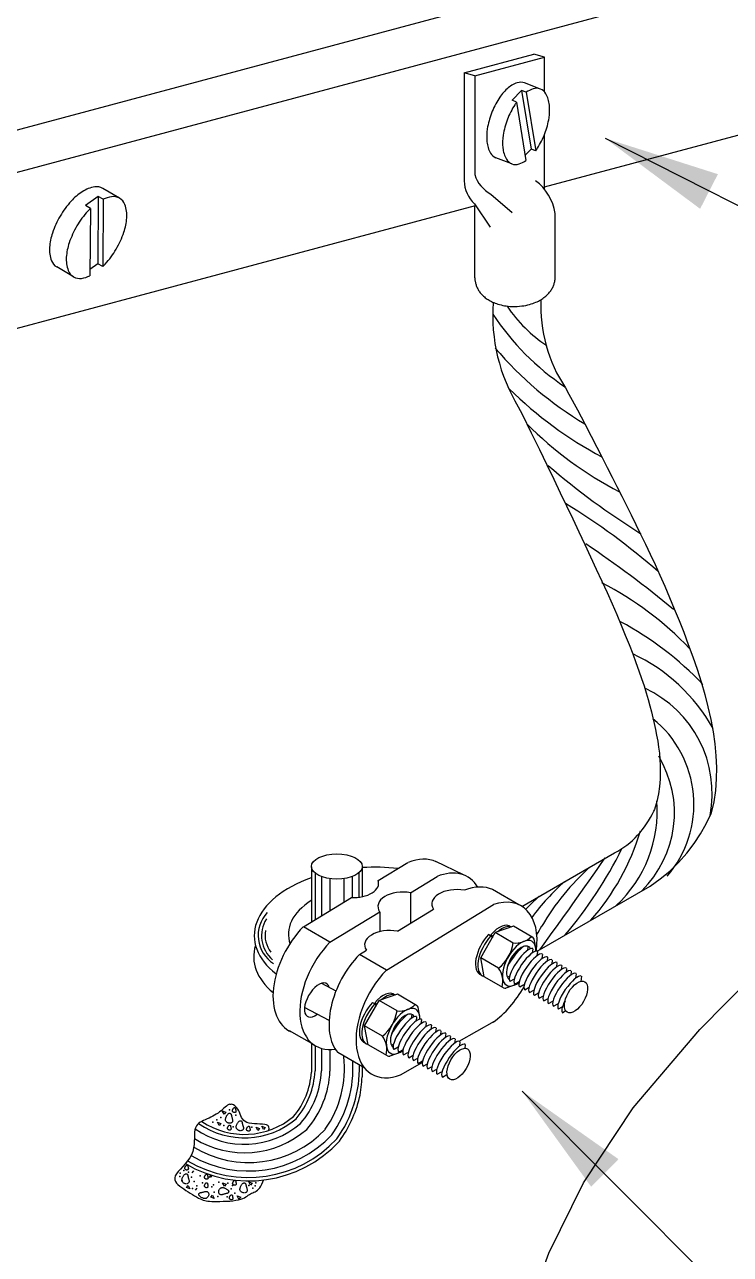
# Model space of a CAD drawing. Header units: millimetres. Extents: x -6155.1 to -6134.9, y -4399.5 to -4386.8.
# Drawn here: x -6141.994 to -6140.357, y -4395.27 to -4392.419 of the extents above; entities that cross this region are included whole.
import ezdxf

# ---------------------------------------------------------------- set-up
doc = ezdxf.new("R2010")
doc.units = ezdxf.units.MM
doc.header["$LTSCALE"] = 10
doc.layers.add('Termotécnica', color=7, linetype='Continuous')

msp = doc.modelspace()

# ---------------------------------------------------------------- linework, layer by layer
at = {"layer": 'Termotécnica', "color": 2}
for p, q in [((-6142.9408, -4392.9126), (-6139.5879, -4392.0142)), ((-6142.8633, -4392.9899), (-6139.5501, -4392.1021)), ((-6140.7881, -4392.7957), (-6139.3989, -4392.4234)), ((-6140.7977, -4392.5686), (-6140.8347, -4392.5545)), ((-6140.8412, -4392.5722), (-6140.8636, -4392.5948)), ((-6140.8412, -4392.5722), (-6140.8194, -4392.7077)), ((-6140.8304, -4392.5763), (-6140.8412, -4392.5722)), ((-6140.8304, -4392.5763), (-6140.8087, -4392.7118)), ((-6140.8529, -4392.5989), (-6140.8636, -4392.5948)), ((-6140.8529, -4392.5989), (-6140.8312, -4392.7344)), ((-6140.6476, -4392.6827), (-6138.5919, -4393.7261)), ((-6140.8639, -4392.7421), (-6140.9008, -4392.728)), ((-6140.8194, -4392.7077), (-6140.8332, -4392.7216)), ((-6140.8087, -4392.7118), (-6140.8194, -4392.7077)), ((-6141.7734, -4392.8218), (-6141.8122, -4392.799)), ((-6142.6506, -4393.2947), (-6140.9479, -4392.8385)), ((-6141.8228, -4392.8176), (-6141.8523, -4392.8387)), ((-6141.8411, -4392.8453), (-6141.8523, -4392.8387)), ((-6141.8228, -4392.8176), (-6141.824, -4392.9738)), ((-6141.8116, -4392.8242), (-6141.8228, -4392.8176)), ((-6141.8116, -4392.8242), (-6141.8127, -4392.9804)), ((-6140.9497, -4393.0064), (-6140.9497, -4392.839)), ((-6141.8411, -4392.8453), (-6141.8423, -4393.0016)), ((-6140.7634, -4393.0094), (-6140.7634, -4392.857)), ((-6141.8804, -4393.004), (-6141.9193, -4392.9812)), ((-6141.824, -4392.9738), (-6141.8421, -4392.9868)), ((-6141.8127, -4392.9804), (-6141.824, -4392.9738)), ((-6140.8409, -4394.4636), (-6140.6258, -4394.3395)), ((-6141.3286, -4394.3714), (-6141.3286, -4394.4992)), ((-6141.2109, -4394.3703), (-6141.2109, -4394.4407)), ((-6140.8051, -4394.5673), (-6140.5434, -4394.4162)), ((-6140.9362, -4394.5827), (-6140.9024, -4394.5241)), ((-6140.8601, -4394.5095), (-6140.9024, -4394.5241)), ((-6140.8608, -4394.5483), (-6140.9024, -4394.5241)), ((-6140.8156, -4394.5352), (-6140.8601, -4394.5095)), ((-6140.918, -4394.5282), (-6140.9124, -4394.5315)), ((-6140.9126, -4394.5291), (-6140.9085, -4394.5349)), ((-6140.9126, -4394.5291), (-6140.9071, -4394.5323)), ((-6140.9124, -4394.5315), (-6140.9092, -4394.5361)), ((-6140.8071, -4394.567), (-6140.8123, -4394.5397)), ((-6140.8949, -4394.6066), (-6140.9362, -4394.5827)), ((-6140.9278, -4394.6267), (-6140.9362, -4394.5827)), ((-6140.8267, -4394.5562), (-6140.8279, -4394.5653)), ((-6140.8267, -4394.5562), (-6140.8279, -4394.5653)), ((-6140.8155, -4394.5617), (-6140.8168, -4394.5717)), ((-6140.8044, -4394.5682), (-6140.8057, -4394.5782)), ((-6140.7932, -4394.5746), (-6140.7944, -4394.5837)), ((-6140.7812, -4394.5813), (-6140.7824, -4394.5904)), ((-6140.7704, -4394.5878), (-6140.7716, -4394.5969)), ((-6140.7593, -4394.5943), (-6140.7604, -4394.6034)), ((-6140.7481, -4394.6008), (-6140.7493, -4394.6099)), ((-6140.7372, -4394.6071), (-6140.7384, -4394.6162)), ((-6140.8833, -4394.6524), (-6140.9278, -4394.6267)), ((-6140.874, -4394.6277), (-6140.8692, -4394.625)), ((-6140.874, -4394.6277), (-6140.8692, -4394.625)), ((-6140.868, -4394.6371), (-6140.858, -4394.6314)), ((-6140.8569, -4394.6435), (-6140.8469, -4394.6378)), ((-6140.7262, -4394.6135), (-6140.7274, -4394.6225)), ((-6140.7151, -4394.6196), (-6140.7163, -4394.6287)), ((-6140.7026, -4394.6255), (-6140.704, -4394.6373)), ((-6141.2714, -4394.6597), (-6141.3049, -4394.642)), ((-6141.1293, -4394.6671), (-6141.1716, -4394.6817)), ((-6141.0848, -4394.6928), (-6141.1293, -4394.6671)), ((-6140.8477, -4394.6425), (-6140.8777, -4394.6529)), ((-6140.8458, -4394.6499), (-6140.8358, -4394.6443)), ((-6140.8338, -4394.6567), (-6140.8238, -4394.651)), ((-6140.823, -4394.6632), (-6140.813, -4394.6575)), ((-6140.8118, -4394.6696), (-6140.8018, -4394.664)), ((-6141.2054, -4394.7403), (-6141.1716, -4394.6817)), ((-6141.1872, -4394.6859), (-6141.1816, -4394.6891)), ((-6141.1818, -4394.6867), (-6141.1777, -4394.6925)), ((-6141.1818, -4394.6867), (-6141.1763, -4394.6899)), ((-6141.1816, -4394.6891), (-6141.1784, -4394.6937)), ((-6141.13, -4394.7059), (-6141.1716, -4394.6817)), ((-6141.0763, -4394.7246), (-6141.0815, -4394.6974)), ((-6140.8007, -4394.6761), (-6140.7907, -4394.6704)), ((-6140.7898, -4394.6825), (-6140.7797, -4394.6768)), ((-6140.7788, -4394.6888), (-6140.7688, -4394.6831)), ((-6140.7676, -4394.695), (-6140.7576, -4394.6893)), ((-6140.756, -4394.7011), (-6140.746, -4394.6954)), ((-6141.2878, -4394.728), (-6141.3446, -4394.698)), ((-6141.0959, -4394.7138), (-6141.0971, -4394.7229)), ((-6141.0847, -4394.7194), (-6141.086, -4394.7294)), ((-6141.0736, -4394.7258), (-6141.0749, -4394.7358)), ((-6140.7463, -4394.7099), (-6140.7393, -4394.7051)), ((-6141.164, -4394.7642), (-6141.2054, -4394.7403)), ((-6141.197, -4394.7843), (-6141.2054, -4394.7403)), ((-6141.0624, -4394.7322), (-6141.0636, -4394.7413)), ((-6141.0504, -4394.739), (-6141.0516, -4394.7481)), ((-6141.0396, -4394.7454), (-6141.0408, -4394.7545)), ((-6141.0285, -4394.7519), (-6141.0296, -4394.761)), ((-6141.3286, -4394.7799), (-6141.3286, -4394.8478)), ((-6141.1432, -4394.7853), (-6141.1384, -4394.7826)), ((-6141.0173, -4394.7584), (-6141.0185, -4394.7675)), ((-6141.0064, -4394.7647), (-6141.0076, -4394.7738)), ((-6140.9954, -4394.7711), (-6140.9966, -4394.7802)), ((-6140.9843, -4394.7773), (-6140.9855, -4394.7864)), ((-6141.1525, -4394.81), (-6141.197, -4394.7843)), ((-6141.1169, -4394.8001), (-6141.1469, -4394.8105)), ((-6141.1372, -4394.7947), (-6141.1272, -4394.789)), ((-6141.1261, -4394.8011), (-6141.1161, -4394.7955)), ((-6141.115, -4394.8076), (-6141.105, -4394.8019)), ((-6141.103, -4394.8143), (-6141.093, -4394.8086)), ((-6140.9721, -4394.7838), (-6140.9733, -4394.7929)), ((-6141.2109, -4394.8348), (-6141.2109, -4394.8584)), ((-6141.0922, -4394.8208), (-6141.0822, -4394.8151)), ((-6141.081, -4394.8273), (-6141.071, -4394.8216)), ((-6141.0699, -4394.8337), (-6141.0599, -4394.8281)), ((-6141.059, -4394.8401), (-6141.0489, -4394.8344)), ((-6141.048, -4394.8464), (-6141.038, -4394.8408)), ((-6141.0368, -4394.8526), (-6141.0268, -4394.8469)), ((-6141.0247, -4394.8591), (-6141.0147, -4394.8535)), ((-6140.8404, -4394.8915), (-6139.7752, -4395.9584))]:
    msp.add_line(p, q, dxfattribs=at)
at = {"layer": 'Termotécnica', "color": 2, "ltscale": 1.6}
for p, q in [((-6140.9747, -4392.5312), (-6140.813, -4392.4879)), ((-6140.9498, -4392.5378), (-6140.7881, -4392.4945)), ((-6140.7881, -4392.4945), (-6140.813, -4392.4879)), ((-6140.7881, -4392.5752), (-6140.7881, -4392.4945)), ((-6140.9498, -4392.5378), (-6140.9747, -4392.5312)), ((-6140.9747, -4392.5312), (-6140.9747, -4392.7814)), ((-6140.9498, -4392.5378), (-6140.9498, -4392.7671)), ((-6140.7881, -4392.8009), (-6140.7881, -4392.6737)), ((-6140.9125, -4392.8122), (-6140.8634, -4392.8552)), ((-6140.9504, -4392.8347), (-6140.9142, -4392.889))]:
    msp.add_line(p, q, dxfattribs=at)
at = {"layer": 'Termotécnica', "color": 3}
for p, q in [((-6141.1737, -4394.4034), (-6141.1048, -4394.3613)), ((-6140.9761, -4394.3904), (-6141.0403, -4394.3597)), ((-6141.1737, -4394.4034), (-6141.1737, -4394.4153)), ((-6141.0989, -4394.4321), (-6141.0374, -4394.3945)), ((-6141.0989, -4394.4319), (-6141.0989, -4394.5025)), ((-6140.8478, -4394.4597), (-6140.9091, -4394.4243)), ((-6141.3474, -4394.5107), (-6141.236, -4394.4426)), ((-6141.1547, -4394.6109), (-6140.9063, -4394.4592)), ((-6141.2858, -4394.5463), (-6141.1704, -4394.4758)), ((-6141.1704, -4394.4758), (-6141.1704, -4394.5222)), ((-6141.1293, -4394.521), (-6141.0457, -4394.47)), ((-6141.2858, -4394.5463), (-6141.3474, -4394.5107)), ((-6141.2172, -4394.5747), (-6141.2012, -4394.565)), ((-6141.1547, -4394.6109), (-6141.2172, -4394.5747)), ((-6140.8051, -4394.5775), (-6140.8054, -4394.576)), ((-6141.3225, -4394.7841), (-6141.3793, -4394.752)), ((-6141.0743, -4394.7351), (-6141.0746, -4394.7336)), ((-6140.9864, -4394.7762), (-6140.9044, -4394.7296)), ((-6141.2049, -4394.8381), (-6141.2678, -4394.8023)), ((-6141.1219, -4394.8541), (-6141.0716, -4394.8251))]:
    msp.add_line(p, q, dxfattribs=at)
at = {"layer": 'Termotécnica', "color": 1}
for p, q in [((-6141.3203, -4394.3858), (-6141.3203, -4394.4941)), ((-6141.3053, -4394.3939), (-6141.3053, -4394.485)), ((-6141.2857, -4394.3986), (-6141.2857, -4394.473)), ((-6141.2536, -4394.3987), (-6141.2536, -4394.4534)), ((-6141.2339, -4394.3943), (-6141.2339, -4394.4427)), ((-6141.219, -4394.3858), (-6141.219, -4394.4421)), ((-6141.3203, -4394.786), (-6141.3203, -4394.8445)), ((-6141.3053, -4394.7926), (-6141.3053, -4394.8448)), ((-6141.2857, -4394.7951), (-6141.2857, -4394.8452)), ((-6141.5177, -4394.9219), (-6141.5148, -4394.9218)), ((-6141.5313, -4394.945), (-6141.5353, -4394.937)), ((-6141.5353, -4394.937), (-6141.5273, -4394.9404)), ((-6141.5273, -4394.9404), (-6141.5313, -4394.945)), ((-6141.5426, -4394.9716), (-6141.5466, -4394.9636)), ((-6141.5466, -4394.9636), (-6141.5386, -4394.967)), ((-6141.5386, -4394.967), (-6141.5426, -4394.9716)), ((-6141.4529, -4394.9829), (-6141.4568, -4394.9749)), ((-6141.4568, -4394.9749), (-6141.4489, -4394.9783)), ((-6141.4489, -4394.9783), (-6141.4529, -4394.9829)), ((-6141.4396, -4394.9809), (-6141.4435, -4394.9729)), ((-6141.4435, -4394.9729), (-6141.4356, -4394.9763)), ((-6141.4356, -4394.9763), (-6141.4396, -4394.9809)), ((-6141.6051, -4395.0813), (-6141.6011, -4395.0767)), ((-6141.5659, -4395.0919), (-6141.5619, -4395.0873)), ((-6141.5602, -4395.0907), (-6141.5659, -4395.0919)), ((-6141.5619, -4395.0873), (-6141.5602, -4395.0907)), ((-6141.6184, -4395.1152), (-6141.6144, -4395.1106)), ((-6141.6104, -4395.1185), (-6141.6184, -4395.1152)), ((-6141.6144, -4395.1106), (-6141.6104, -4395.1185)), ((-6141.5978, -4395.1212), (-6141.5938, -4395.1165)), ((-6141.5306, -4395.1119), (-6141.5346, -4395.1039)), ((-6141.5346, -4395.1039), (-6141.5266, -4395.1072)), ((-6141.5266, -4395.1072), (-6141.5306, -4395.1119)), ((-6141.4701, -4395.1099), (-6141.4741, -4395.1019)), ((-6141.4741, -4395.1019), (-6141.4661, -4395.1052)), ((-6141.4661, -4395.1052), (-6141.4701, -4395.1099)), ((-6141.5619, -4395.1372), (-6141.5579, -4395.1325)), ((-6141.5539, -4395.1405), (-6141.5619, -4395.1372)), ((-6141.5579, -4395.1325), (-6141.5539, -4395.1405)), ((-6141.4967, -4395.1425), (-6141.5007, -4395.1345)), ((-6141.5007, -4395.1345), (-6141.4927, -4395.1378)), ((-6141.4927, -4395.1378), (-6141.4967, -4395.1425))]:
    msp.add_line(p, q, dxfattribs=at)
for points in [[(-6140.8338, -4395.4204), (-6140.7782, -4395.2676), (-6140.6978, -4395.104), (-6140.583, -4394.9307), (-6140.4279, -4394.749), (-6140.2419, -4394.5602), (-6140.0384, -4394.3657), (-6139.8306, -4394.1667), (-6139.6318, -4393.9646), (-6139.4554, -4393.7607), (-6139.3147, -4393.5565), (-6139.2229, -4393.3532), (-6139.189, -4393.1519), (-6139.205, -4392.9531), (-6139.2584, -4392.757), (-6139.3367, -4392.5639), (-6139.4276, -4392.3738)], [(-6141.5177, -4394.9219), (-6141.5204, -4394.9227), (-6141.5232, -4394.9242), (-6141.5259, -4394.9262), (-6141.5288, -4394.9285), (-6141.5317, -4394.9312), (-6141.5348, -4394.9341), (-6141.538, -4394.937), (-6141.5415, -4394.9399), (-6141.5452, -4394.9426), (-6141.5492, -4394.9451), (-6141.5533, -4394.9476), (-6141.5575, -4394.9499), (-6141.5618, -4394.952), (-6141.5661, -4394.9541), (-6141.5704, -4394.9561), (-6141.5747, -4394.958), (-6141.5788, -4394.9598), (-6141.5827, -4394.9618), (-6141.5864, -4394.9638), (-6141.5898, -4394.9662), (-6141.5928, -4394.969), (-6141.5953, -4394.9724), (-6141.5973, -4394.9764), (-6141.5987, -4394.9812), (-6141.5995, -4394.9869), (-6141.5998, -4394.9933), (-6141.6, -4395.0004), (-6141.6002, -4395.0079), (-6141.6008, -4395.0156), (-6141.6018, -4395.0235), (-6141.6037, -4395.0314), (-6141.6066, -4395.0391), (-6141.6107, -4395.0465), (-6141.6157, -4395.0536), (-6141.6212, -4395.0603), (-6141.627, -4395.0666), (-6141.6325, -4395.0726), (-6141.6375, -4395.0782), (-6141.6416, -4395.0835), (-6141.6444, -4395.0884), (-6141.6457, -4395.0929), (-6141.6455, -4395.0972), (-6141.6441, -4395.1011), (-6141.6415, -4395.1048), (-6141.6382, -4395.1084), (-6141.6341, -4395.1118), (-6141.6295, -4395.1151), (-6141.6247, -4395.1185), (-6141.6197, -4395.1218), (-6141.6146, -4395.1251), (-6141.6096, -4395.1284), (-6141.6046, -4395.1315), (-6141.5998, -4395.1344), (-6141.5951, -4395.1371), (-6141.5908, -4395.1395), (-6141.5867, -4395.1415), (-6141.583, -4395.1432), (-6141.5796, -4395.1445), (-6141.5762, -4395.1455), (-6141.5727, -4395.1462), (-6141.5689, -4395.1467), (-6141.5647, -4395.147), (-6141.5599, -4395.1472), (-6141.5544, -4395.1473), (-6141.548, -4395.1473), (-6141.541, -4395.1473), (-6141.5335, -4395.1471), (-6141.5258, -4395.1469), (-6141.5181, -4395.1464), (-6141.5106, -4395.1457), (-6141.5037, -4395.1448), (-6141.4974, -4395.1437), (-6141.4921, -4395.1422), (-6141.4876, -4395.1405), (-6141.4837, -4395.1387), (-6141.4805, -4395.1368), (-6141.4776, -4395.1348), (-6141.475, -4395.133), (-6141.4725, -4395.1312), (-6141.4701, -4395.1297), (-6141.4675, -4395.1284), (-6141.4648, -4395.1273), (-6141.4621, -4395.1262), (-6141.4593, -4395.1249), (-6141.4566, -4395.1234), (-6141.4538, -4395.1215), (-6141.4511, -4395.1191), (-6141.4485, -4395.116), (-6141.446, -4395.1122), (-6141.4436, -4395.1076), (-6141.4414, -4395.1022), (-6141.44, -4395.0978)], [(-6141.4274, -4394.9825), (-6141.4274, -4394.9823), (-6141.427, -4394.9784), (-6141.4272, -4394.9753), (-6141.4281, -4394.9728), (-6141.4299, -4394.971), (-6141.4329, -4394.9696), (-6141.437, -4394.9688), (-6141.4421, -4394.9683), (-6141.448, -4394.9681), (-6141.4543, -4394.9678), (-6141.4608, -4394.9675), (-6141.4671, -4394.9669), (-6141.4729, -4394.9659), (-6141.4781, -4394.9644), (-6141.4823, -4394.9622), (-6141.4857, -4394.9594), (-6141.4884, -4394.9561), (-6141.4905, -4394.9525), (-6141.4923, -4394.9486), (-6141.494, -4394.9447), (-6141.4955, -4394.9408), (-6141.4973, -4394.9371), (-6141.4992, -4394.9336), (-6141.5015, -4394.9304), (-6141.5039, -4394.9277), (-6141.5065, -4394.9254), (-6141.5092, -4394.9236), (-6141.512, -4394.9224), (-6141.5148, -4394.9218)], [(-6141.5181, -4394.9662), (-6141.5194, -4394.9662), (-6141.5206, -4394.9659), (-6141.5218, -4394.9655), (-6141.5229, -4394.965), (-6141.524, -4394.9643), (-6141.525, -4394.9636), (-6141.5259, -4394.9628), (-6141.5266, -4394.9619), (-6141.5272, -4394.961), (-6141.5276, -4394.96), (-6141.5279, -4394.959), (-6141.528, -4394.9579), (-6141.528, -4394.9568), (-6141.5278, -4394.9556), (-6141.5275, -4394.9544), (-6141.5271, -4394.9531), (-6141.5266, -4394.9518), (-6141.5259, -4394.9504), (-6141.5252, -4394.949), (-6141.5244, -4394.9477), (-6141.5236, -4394.9465), (-6141.5227, -4394.9454), (-6141.5218, -4394.9445), (-6141.5209, -4394.9438), (-6141.52, -4394.9433), (-6141.5191, -4394.9431), (-6141.5183, -4394.943), (-6141.5175, -4394.9431), (-6141.5168, -4394.9434), (-6141.5161, -4394.9438), (-6141.5156, -4394.9443), (-6141.5151, -4394.9449), (-6141.5147, -4394.9456), (-6141.5144, -4394.9464), (-6141.5142, -4394.9472), (-6141.514, -4394.9481), (-6141.5138, -4394.9491), (-6141.5137, -4394.9501), (-6141.5134, -4394.9512), (-6141.5132, -4394.9523), (-6141.5128, -4394.9535), (-6141.5125, -4394.9547), (-6141.5121, -4394.9559), (-6141.5118, -4394.9571), (-6141.5115, -4394.9583), (-6141.5113, -4394.9594), (-6141.5113, -4394.9605), (-6141.5114, -4394.9616), (-6141.5118, -4394.9626), (-6141.5123, -4394.9635), (-6141.513, -4394.9643), (-6141.5138, -4394.9649), (-6141.5148, -4394.9655), (-6141.5158, -4394.9659), (-6141.517, -4394.9662)], [(-6141.5073, -4394.9415), (-6141.5079, -4394.9414), (-6141.5085, -4394.9413), (-6141.5091, -4394.941), (-6141.5097, -4394.9407), (-6141.5102, -4394.9404), (-6141.5107, -4394.94), (-6141.5111, -4394.9395), (-6141.5114, -4394.9391), (-6141.5117, -4394.9386), (-6141.5119, -4394.9381), (-6141.512, -4394.9376), (-6141.512, -4394.9371), (-6141.512, -4394.9365), (-6141.5118, -4394.9359), (-6141.5117, -4394.9353), (-6141.5114, -4394.9347), (-6141.5111, -4394.934), (-6141.5107, -4394.9334), (-6141.5103, -4394.9327), (-6141.5099, -4394.9321), (-6141.5094, -4394.9315), (-6141.509, -4394.931), (-6141.5085, -4394.9306), (-6141.508, -4394.9302), (-6141.5075, -4394.93), (-6141.5071, -4394.9299), (-6141.5067, -4394.9299), (-6141.5063, -4394.93), (-6141.506, -4394.9301), (-6141.5056, -4394.9304), (-6141.5054, -4394.9306), (-6141.5052, -4394.931), (-6141.505, -4394.9313), (-6141.5049, -4394.9317), (-6141.5048, -4394.9321), (-6141.5047, -4394.9326), (-6141.5047, -4394.9331), (-6141.5046, -4394.9336), (-6141.5045, -4394.9341), (-6141.5044, -4394.9347), (-6141.5043, -4394.9353), (-6141.5042, -4394.9359), (-6141.504, -4394.9365), (-6141.5039, -4394.9371), (-6141.5038, -4394.9377), (-6141.5037, -4394.9383), (-6141.5037, -4394.9389), (-6141.5038, -4394.9394), (-6141.504, -4394.9399), (-6141.5043, -4394.9403), (-6141.5047, -4394.9407), (-6141.5051, -4394.941), (-6141.5056, -4394.9412), (-6141.5062, -4394.9414), (-6141.5067, -4394.9415)], [(-6141.5187, -4394.9822), (-6141.5193, -4394.9821), (-6141.5199, -4394.9819), (-6141.5205, -4394.9817), (-6141.521, -4394.9814), (-6141.5215, -4394.981), (-6141.522, -4394.9806), (-6141.5224, -4394.9802), (-6141.5228, -4394.9797), (-6141.523, -4394.9793), (-6141.5232, -4394.9788), (-6141.5233, -4394.9782), (-6141.5233, -4394.9777), (-6141.5233, -4394.9772), (-6141.5232, -4394.9766), (-6141.523, -4394.976), (-6141.5227, -4394.9753), (-6141.5224, -4394.9747), (-6141.5221, -4394.974), (-6141.5217, -4394.9734), (-6141.5212, -4394.9727), (-6141.5208, -4394.9722), (-6141.5203, -4394.9716), (-6141.5198, -4394.9712), (-6141.5193, -4394.9709), (-6141.5189, -4394.9707), (-6141.5184, -4394.9706), (-6141.518, -4394.9706), (-6141.5176, -4394.9706), (-6141.5173, -4394.9708), (-6141.517, -4394.971), (-6141.5167, -4394.9713), (-6141.5165, -4394.9716), (-6141.5163, -4394.972), (-6141.5162, -4394.9724), (-6141.5161, -4394.9728), (-6141.5161, -4394.9733), (-6141.516, -4394.9737), (-6141.5159, -4394.9742), (-6141.5159, -4394.9748), (-6141.5158, -4394.9754), (-6141.5156, -4394.9759), (-6141.5155, -4394.9766), (-6141.5153, -4394.9772), (-6141.5152, -4394.9778), (-6141.5151, -4394.9784), (-6141.515, -4394.979), (-6141.5151, -4394.9795), (-6141.5152, -4394.98), (-6141.5154, -4394.9805), (-6141.5157, -4394.981), (-6141.516, -4394.9813), (-6141.5165, -4394.9816), (-6141.517, -4394.9819), (-6141.5175, -4394.9821), (-6141.5181, -4394.9822)], [(-6141.4932, -4394.9835), (-6141.4944, -4394.9834), (-6141.4956, -4394.9832), (-6141.4968, -4394.9828), (-6141.4979, -4394.9823), (-6141.499, -4394.9816), (-6141.5, -4394.9809), (-6141.5009, -4394.9801), (-6141.5016, -4394.9792), (-6141.5022, -4394.9783), (-6141.5026, -4394.9773), (-6141.5029, -4394.9763), (-6141.503, -4394.9752), (-6141.503, -4394.9741), (-6141.5028, -4394.9729), (-6141.5025, -4394.9717), (-6141.5021, -4394.9704), (-6141.5016, -4394.9691), (-6141.5009, -4394.9677), (-6141.5002, -4394.9663), (-6141.4994, -4394.965), (-6141.4986, -4394.9638), (-6141.4977, -4394.9627), (-6141.4968, -4394.9618), (-6141.4959, -4394.9611), (-6141.495, -4394.9606), (-6141.4941, -4394.9604), (-6141.4933, -4394.9603), (-6141.4925, -4394.9604), (-6141.4918, -4394.9607), (-6141.4911, -4394.9611), (-6141.4906, -4394.9616), (-6141.4901, -4394.9622), (-6141.4897, -4394.9629), (-6141.4895, -4394.9637), (-6141.4892, -4394.9645), (-6141.489, -4394.9654), (-6141.4889, -4394.9664), (-6141.4887, -4394.9674), (-6141.4885, -4394.9685), (-6141.4882, -4394.9696), (-6141.4879, -4394.9708), (-6141.4875, -4394.972), (-6141.4871, -4394.9732), (-6141.4868, -4394.9744), (-6141.4865, -4394.9756), (-6141.4863, -4394.9767), (-6141.4863, -4394.9778), (-6141.4864, -4394.9789), (-6141.4868, -4394.9799), (-6141.4873, -4394.9808), (-6141.488, -4394.9816), (-6141.4888, -4394.9822), (-6141.4898, -4394.9828), (-6141.4908, -4394.9832), (-6141.492, -4394.9834)], [(-6141.4745, -4394.9846), (-6141.4751, -4394.9845), (-6141.4757, -4394.9844), (-6141.4762, -4394.9841), (-6141.4768, -4394.9838), (-6141.4773, -4394.9835), (-6141.4778, -4394.9831), (-6141.4782, -4394.9826), (-6141.4786, -4394.9822), (-6141.4788, -4394.9817), (-6141.479, -4394.9812), (-6141.4791, -4394.9807), (-6141.4791, -4394.9802), (-6141.4791, -4394.9796), (-6141.479, -4394.979), (-6141.4788, -4394.9784), (-6141.4785, -4394.9778), (-6141.4782, -4394.9771), (-6141.4779, -4394.9765), (-6141.4775, -4394.9758), (-6141.477, -4394.9752), (-6141.4766, -4394.9746), (-6141.4761, -4394.9741), (-6141.4756, -4394.9737), (-6141.4751, -4394.9733), (-6141.4747, -4394.9731), (-6141.4742, -4394.973), (-6141.4738, -4394.973), (-6141.4734, -4394.9731), (-6141.4731, -4394.9732), (-6141.4728, -4394.9735), (-6141.4725, -4394.9737), (-6141.4723, -4394.9741), (-6141.4721, -4394.9744), (-6141.472, -4394.9748), (-6141.4719, -4394.9752), (-6141.4718, -4394.9757), (-6141.4718, -4394.9762), (-6141.4717, -4394.9767), (-6141.4716, -4394.9772), (-6141.4715, -4394.9778), (-6141.4714, -4394.9784), (-6141.4713, -4394.979), (-6141.4711, -4394.9796), (-6141.471, -4394.9802), (-6141.4709, -4394.9808), (-6141.4708, -4394.9814), (-6141.4709, -4394.982), (-6141.471, -4394.9825), (-6141.4712, -4394.983), (-6141.4714, -4394.9834), (-6141.4718, -4394.9838), (-6141.4723, -4394.9841), (-6141.4727, -4394.9843), (-6141.4733, -4394.9845), (-6141.4739, -4394.9846)], [(-6141.6176, -4395.0747), (-6141.6182, -4395.0746), (-6141.6188, -4395.0745), (-6141.6193, -4395.0742), (-6141.6199, -4395.0739), (-6141.6204, -4395.0736), (-6141.6209, -4395.0732), (-6141.6213, -4395.0727), (-6141.6217, -4395.0723), (-6141.6219, -4395.0718), (-6141.6221, -4395.0713), (-6141.6222, -4395.0708), (-6141.6222, -4395.0703), (-6141.6222, -4395.0697), (-6141.6221, -4395.0691), (-6141.6219, -4395.0685), (-6141.6216, -4395.0679), (-6141.6213, -4395.0672), (-6141.621, -4395.0666), (-6141.6206, -4395.0659), (-6141.6201, -4395.0653), (-6141.6197, -4395.0647), (-6141.6192, -4395.0642), (-6141.6187, -4395.0638), (-6141.6182, -4395.0634), (-6141.6178, -4395.0632), (-6141.6173, -4395.0631), (-6141.6169, -4395.0631), (-6141.6165, -4395.0632), (-6141.6162, -4395.0633), (-6141.6159, -4395.0636), (-6141.6156, -4395.0638), (-6141.6154, -4395.0642), (-6141.6152, -4395.0645), (-6141.6151, -4395.0649), (-6141.615, -4395.0653), (-6141.6149, -4395.0658), (-6141.6149, -4395.0663), (-6141.6148, -4395.0668), (-6141.6148, -4395.0673), (-6141.6147, -4395.0679), (-6141.6145, -4395.0685), (-6141.6144, -4395.0691), (-6141.6142, -4395.0697), (-6141.6141, -4395.0703), (-6141.614, -4395.0709), (-6141.6139, -4395.0715), (-6141.614, -4395.0721), (-6141.6141, -4395.0726), (-6141.6143, -4395.0731), (-6141.6145, -4395.0735), (-6141.6149, -4395.0739), (-6141.6154, -4395.0742), (-6141.6159, -4395.0744), (-6141.6164, -4395.0746), (-6141.617, -4395.0747)], [(-6141.6191, -4395.1066), (-6141.6203, -4395.1065), (-6141.6215, -4395.1062), (-6141.6227, -4395.1058), (-6141.6238, -4395.1053), (-6141.6249, -4395.1047), (-6141.6259, -4395.1039), (-6141.6268, -4395.1031), (-6141.6275, -4395.1022), (-6141.6281, -4395.1013), (-6141.6285, -4395.1003), (-6141.6288, -4395.0993), (-6141.6289, -4395.0982), (-6141.6289, -4395.0971), (-6141.6287, -4395.0959), (-6141.6284, -4395.0947), (-6141.628, -4395.0934), (-6141.6275, -4395.0921), (-6141.6268, -4395.0907), (-6141.6261, -4395.0894), (-6141.6253, -4395.0881), (-6141.6245, -4395.0868), (-6141.6236, -4395.0858), (-6141.6227, -4395.0848), (-6141.6218, -4395.0841), (-6141.6209, -4395.0836), (-6141.62, -4395.0834), (-6141.6192, -4395.0833), (-6141.6184, -4395.0834), (-6141.6177, -4395.0837), (-6141.617, -4395.0841), (-6141.6165, -4395.0846), (-6141.616, -4395.0852), (-6141.6156, -4395.0859), (-6141.6153, -4395.0867), (-6141.6151, -4395.0876), (-6141.6149, -4395.0885), (-6141.6148, -4395.0894), (-6141.6146, -4395.0904), (-6141.6144, -4395.0915), (-6141.6141, -4395.0926), (-6141.6138, -4395.0938), (-6141.6134, -4395.095), (-6141.613, -4395.0962), (-6141.6127, -4395.0974), (-6141.6124, -4395.0986), (-6141.6122, -4395.0997), (-6141.6122, -4395.1009), (-6141.6123, -4395.1019), (-6141.6127, -4395.1029), (-6141.6132, -4395.1038), (-6141.6139, -4395.1046), (-6141.6147, -4395.1053), (-6141.6157, -4395.1058), (-6141.6167, -4395.1062), (-6141.6179, -4395.1065)], [(-6141.572, -4395.0959), (-6141.5726, -4395.0958), (-6141.5732, -4395.0956), (-6141.5738, -4395.0954), (-6141.5744, -4395.0951), (-6141.5749, -4395.0948), (-6141.5754, -4395.0944), (-6141.5758, -4395.0939), (-6141.5761, -4395.0935), (-6141.5764, -4395.093), (-6141.5766, -4395.0925), (-6141.5767, -4395.092), (-6141.5767, -4395.0914), (-6141.5767, -4395.0909), (-6141.5765, -4395.0903), (-6141.5764, -4395.0897), (-6141.5761, -4395.0891), (-6141.5758, -4395.0884), (-6141.5754, -4395.0877), (-6141.575, -4395.0871), (-6141.5746, -4395.0865), (-6141.5741, -4395.0859), (-6141.5737, -4395.0854), (-6141.5732, -4395.0849), (-6141.5727, -4395.0846), (-6141.5723, -4395.0844), (-6141.5718, -4395.0843), (-6141.5714, -4395.0843), (-6141.571, -4395.0844), (-6141.5707, -4395.0845), (-6141.5703, -4395.0847), (-6141.5701, -4395.085), (-6141.5699, -4395.0853), (-6141.5697, -4395.0857), (-6141.5696, -4395.0861), (-6141.5695, -4395.0865), (-6141.5694, -4395.087), (-6141.5694, -4395.0875), (-6141.5693, -4395.088), (-6141.5692, -4395.0885), (-6141.5691, -4395.0891), (-6141.569, -4395.0897), (-6141.5689, -4395.0903), (-6141.5687, -4395.0909), (-6141.5686, -4395.0915), (-6141.5685, -4395.0921), (-6141.5684, -4395.0927), (-6141.5684, -4395.0932), (-6141.5685, -4395.0938), (-6141.5687, -4395.0942), (-6141.569, -4395.0947), (-6141.5694, -4395.0951), (-6141.5698, -4395.0954), (-6141.5703, -4395.0956), (-6141.5709, -4395.0958), (-6141.5714, -4395.0959)], [(-6141.5668, -4395.1309), (-6141.5669, -4395.1321), (-6141.5672, -4395.1333), (-6141.5676, -4395.1345), (-6141.5681, -4395.1357), (-6141.5687, -4395.1368), (-6141.5695, -4395.1378), (-6141.5703, -4395.1386), (-6141.5712, -4395.1394), (-6141.5721, -4395.14), (-6141.5731, -4395.1404), (-6141.5741, -4395.1407), (-6141.5751, -4395.1408), (-6141.5763, -4395.1407), (-6141.5774, -4395.1406), (-6141.5787, -4395.1403), (-6141.58, -4395.1399), (-6141.5813, -4395.1393), (-6141.5827, -4395.1387), (-6141.584, -4395.138), (-6141.5853, -4395.1372), (-6141.5865, -4395.1363), (-6141.5876, -4395.1354), (-6141.5885, -4395.1345), (-6141.5893, -4395.1336), (-6141.5897, -4395.1327), (-6141.59, -4395.1319), (-6141.5901, -4395.131), (-6141.59, -4395.1303), (-6141.5897, -4395.1295), (-6141.5893, -4395.1289), (-6141.5888, -4395.1283), (-6141.5881, -4395.1279), (-6141.5874, -4395.1275), (-6141.5867, -4395.1272), (-6141.5858, -4395.127), (-6141.5849, -4395.1268), (-6141.584, -4395.1266), (-6141.583, -4395.1264), (-6141.5819, -4395.1262), (-6141.5808, -4395.1259), (-6141.5796, -4395.1256), (-6141.5784, -4395.1252), (-6141.5772, -4395.1249), (-6141.576, -4395.1245), (-6141.5748, -4395.1242), (-6141.5737, -4395.1241), (-6141.5725, -4395.124), (-6141.5715, -4395.1242), (-6141.5705, -4395.1245), (-6141.5696, -4395.125), (-6141.5688, -4395.1257), (-6141.5681, -4395.1266), (-6141.5676, -4395.1275), (-6141.5672, -4395.1286), (-6141.5669, -4395.1297)], [(-6141.572, -4395.1156), (-6141.5726, -4395.1155), (-6141.5732, -4395.1153), (-6141.5738, -4395.1151), (-6141.5744, -4395.1148), (-6141.5749, -4395.1145), (-6141.5754, -4395.1141), (-6141.5758, -4395.1136), (-6141.5761, -4395.1132), (-6141.5764, -4395.1127), (-6141.5766, -4395.1122), (-6141.5767, -4395.1117), (-6141.5767, -4395.1111), (-6141.5767, -4395.1106), (-6141.5765, -4395.11), (-6141.5764, -4395.1094), (-6141.5761, -4395.1088), (-6141.5758, -4395.1081), (-6141.5754, -4395.1074), (-6141.575, -4395.1068), (-6141.5746, -4395.1062), (-6141.5741, -4395.1056), (-6141.5737, -4395.1051), (-6141.5732, -4395.1046), (-6141.5727, -4395.1043), (-6141.5723, -4395.1041), (-6141.5718, -4395.104), (-6141.5714, -4395.104), (-6141.571, -4395.1041), (-6141.5707, -4395.1042), (-6141.5703, -4395.1044), (-6141.5701, -4395.1047), (-6141.5699, -4395.105), (-6141.5697, -4395.1054), (-6141.5696, -4395.1058), (-6141.5695, -4395.1062), (-6141.5694, -4395.1067), (-6141.5694, -4395.1072), (-6141.5693, -4395.1077), (-6141.5692, -4395.1082), (-6141.5691, -4395.1088), (-6141.569, -4395.1094), (-6141.5689, -4395.11), (-6141.5687, -4395.1106), (-6141.5686, -4395.1112), (-6141.5685, -4395.1118), (-6141.5684, -4395.1124), (-6141.5684, -4395.113), (-6141.5685, -4395.1135), (-6141.5687, -4395.114), (-6141.569, -4395.1144), (-6141.5694, -4395.1148), (-6141.5698, -4395.1151), (-6141.5703, -4395.1153), (-6141.5709, -4395.1155), (-6141.5714, -4395.1156)], [(-6141.5437, -4395.125), (-6141.5436, -4395.1238), (-6141.5434, -4395.1226), (-6141.543, -4395.1214), (-6141.5424, -4395.1202), (-6141.5418, -4395.1192), (-6141.5411, -4395.1182), (-6141.5403, -4395.1173), (-6141.5394, -4395.1165), (-6141.5385, -4395.116), (-6141.5375, -4395.1155), (-6141.5365, -4395.1153), (-6141.5354, -4395.1152), (-6141.5343, -4395.1152), (-6141.5331, -4395.1153), (-6141.5319, -4395.1156), (-6141.5306, -4395.1161), (-6141.5292, -4395.1166), (-6141.5279, -4395.1172), (-6141.5265, -4395.118), (-6141.5252, -4395.1188), (-6141.524, -4395.1196), (-6141.5229, -4395.1205), (-6141.522, -4395.1214), (-6141.5213, -4395.1223), (-6141.5208, -4395.1232), (-6141.5205, -4395.1241), (-6141.5205, -4395.1249), (-6141.5206, -4395.1257), (-6141.5209, -4395.1264), (-6141.5213, -4395.127), (-6141.5218, -4395.1276), (-6141.5224, -4395.1281), (-6141.5231, -4395.1284), (-6141.5239, -4395.1287), (-6141.5247, -4395.129), (-6141.5256, -4395.1292), (-6141.5266, -4395.1293), (-6141.5276, -4395.1295), (-6141.5287, -4395.1297), (-6141.5298, -4395.13), (-6141.5309, -4395.1303), (-6141.5321, -4395.1307), (-6141.5333, -4395.1311), (-6141.5345, -4395.1314), (-6141.5357, -4395.1317), (-6141.5369, -4395.1319), (-6141.538, -4395.1319), (-6141.5391, -4395.1318), (-6141.54, -4395.1314), (-6141.5409, -4395.1309), (-6141.5417, -4395.1302), (-6141.5424, -4395.1294), (-6141.543, -4395.1284), (-6141.5434, -4395.1273), (-6141.5436, -4395.1262)], [(-6141.5067, -4395.11), (-6141.5073, -4395.1099), (-6141.5079, -4395.1097), (-6141.5085, -4395.1095), (-6141.509, -4395.1092), (-6141.5096, -4395.1089), (-6141.51, -4395.1085), (-6141.5105, -4395.108), (-6141.5108, -4395.1076), (-6141.5111, -4395.1071), (-6141.5112, -4395.1066), (-6141.5113, -4395.1061), (-6141.5114, -4395.1055), (-6141.5113, -4395.105), (-6141.5112, -4395.1044), (-6141.511, -4395.1038), (-6141.5108, -4395.1032), (-6141.5105, -4395.1025), (-6141.5101, -4395.1018), (-6141.5097, -4395.1012), (-6141.5093, -4395.1006), (-6141.5088, -4395.1), (-6141.5083, -4395.0995), (-6141.5078, -4395.099), (-6141.5074, -4395.0987), (-6141.5069, -4395.0985), (-6141.5065, -4395.0984), (-6141.5061, -4395.0984), (-6141.5057, -4395.0985), (-6141.5053, -4395.0986), (-6141.505, -4395.0988), (-6141.5047, -4395.0991), (-6141.5045, -4395.0994), (-6141.5044, -4395.0998), (-6141.5042, -4395.1002), (-6141.5042, -4395.1006), (-6141.5041, -4395.1011), (-6141.504, -4395.1016), (-6141.504, -4395.1021), (-6141.5039, -4395.1026), (-6141.5038, -4395.1032), (-6141.5037, -4395.1038), (-6141.5035, -4395.1044), (-6141.5034, -4395.105), (-6141.5032, -4395.1056), (-6141.5031, -4395.1062), (-6141.5031, -4395.1068), (-6141.5031, -4395.1074), (-6141.5032, -4395.1079), (-6141.5034, -4395.1084), (-6141.5037, -4395.1088), (-6141.5041, -4395.1092), (-6141.5045, -4395.1095), (-6141.505, -4395.1097), (-6141.5055, -4395.1099), (-6141.5061, -4395.11)], [(-6141.4845, -4395.1277), (-6141.4857, -4395.1276), (-6141.4869, -4395.1274), (-6141.4881, -4395.127), (-6141.4893, -4395.1264), (-6141.4904, -4395.1258), (-6141.4914, -4395.1251), (-6141.4923, -4395.1242), (-6141.493, -4395.1234), (-6141.4936, -4395.1224), (-6141.494, -4395.1215), (-6141.4943, -4395.1205), (-6141.4944, -4395.1194), (-6141.4944, -4395.1183), (-6141.4942, -4395.1171), (-6141.4939, -4395.1159), (-6141.4935, -4395.1146), (-6141.4929, -4395.1132), (-6141.4923, -4395.1118), (-6141.4916, -4395.1105), (-6141.4908, -4395.1092), (-6141.4899, -4395.108), (-6141.489, -4395.1069), (-6141.4881, -4395.106), (-6141.4872, -4395.1053), (-6141.4863, -4395.1048), (-6141.4855, -4395.1045), (-6141.4846, -4395.1045), (-6141.4839, -4395.1046), (-6141.4831, -4395.1048), (-6141.4825, -4395.1052), (-6141.4819, -4395.1058), (-6141.4815, -4395.1064), (-6141.4811, -4395.1071), (-6141.4808, -4395.1079), (-6141.4806, -4395.1087), (-6141.4804, -4395.1096), (-6141.4802, -4395.1106), (-6141.48, -4395.1116), (-6141.4798, -4395.1126), (-6141.4795, -4395.1138), (-6141.4792, -4395.1149), (-6141.4788, -4395.1161), (-6141.4785, -4395.1173), (-6141.4781, -4395.1185), (-6141.4778, -4395.1197), (-6141.4777, -4395.1209), (-6141.4776, -4395.122), (-6141.4778, -4395.1231), (-6141.4781, -4395.124), (-6141.4786, -4395.1249), (-6141.4793, -4395.1257), (-6141.4802, -4395.1264), (-6141.4811, -4395.1269), (-6141.4822, -4395.1274), (-6141.4833, -4395.1276)], [(-6141.5144, -4395.1436), (-6141.515, -4395.1435), (-6141.5156, -4395.1433), (-6141.5162, -4395.1431), (-6141.5167, -4395.1428), (-6141.5172, -4395.1425), (-6141.5177, -4395.1421), (-6141.5181, -4395.1416), (-6141.5185, -4395.1412), (-6141.5187, -4395.1407), (-6141.5189, -4395.1402), (-6141.519, -4395.1397), (-6141.519, -4395.1391), (-6141.519, -4395.1386), (-6141.5189, -4395.138), (-6141.5187, -4395.1374), (-6141.5184, -4395.1368), (-6141.5181, -4395.1361), (-6141.5178, -4395.1354), (-6141.5174, -4395.1348), (-6141.5169, -4395.1342), (-6141.5165, -4395.1336), (-6141.516, -4395.1331), (-6141.5155, -4395.1326), (-6141.515, -4395.1323), (-6141.5146, -4395.1321), (-6141.5141, -4395.132), (-6141.5137, -4395.132), (-6141.5133, -4395.1321), (-6141.513, -4395.1322), (-6141.5127, -4395.1325), (-6141.5124, -4395.1327), (-6141.5122, -4395.1331), (-6141.512, -4395.1334), (-6141.5119, -4395.1338), (-6141.5118, -4395.1342), (-6141.5118, -4395.1347), (-6141.5117, -4395.1352), (-6141.5116, -4395.1357), (-6141.5116, -4395.1362), (-6141.5115, -4395.1368), (-6141.5113, -4395.1374), (-6141.5112, -4395.138), (-6141.511, -4395.1386), (-6141.5109, -4395.1392), (-6141.5108, -4395.1398), (-6141.5107, -4395.1404), (-6141.5108, -4395.141), (-6141.5109, -4395.1415), (-6141.5111, -4395.142), (-6141.5114, -4395.1424), (-6141.5117, -4395.1428), (-6141.5122, -4395.1431), (-6141.5127, -4395.1433), (-6141.5132, -4395.1435), (-6141.5138, -4395.1436)]]:
    msp.add_lwpolyline(points, dxfattribs=at)
at = {"layer": 'Termotécnica', "color": 2}
for points in [[(-6140.8347, -4392.5545, 0.174705), (-6140.8514, -4392.5542, 0.104203), (-6140.875, -4392.5682, 0.064948), (-6140.8942, -4392.591, 0.051099), (-6140.9111, -4392.6247, 0.051099), (-6140.9209, -4392.6612, 0.064948), (-6140.9218, -4392.6909, 0.104203), (-6140.9135, -4392.7171, 0.174705), (-6140.9008, -4392.728, 0.174705)], [(-6140.8087, -4392.7118, 0.016409), (-6140.8044, -4392.7056, 0.051099), (-6140.7874, -4392.6719, 0.051099), (-6140.7777, -4392.6354, 0.064948), (-6140.7768, -4392.6057, 0.104203), (-6140.7851, -4392.5795, 0.174705), (-6140.7977, -4392.5686, 0.174705), (-6140.8144, -4392.5683, 0.06738), (-6140.8304, -4392.5763, 0.064948)], [(-6140.8529, -4392.5989, 0.016409), (-6140.8572, -4392.6051, 0.051099), (-6140.8742, -4392.6388, 0.051099), (-6140.8839, -4392.6753, 0.064948), (-6140.8848, -4392.705, 0.104203), (-6140.8765, -4392.7312, 0.174705), (-6140.8639, -4392.7421, 0.174705)], [(-6140.8639, -4392.7421, 0.174705), (-6140.8472, -4392.7424, 0.06738), (-6140.8312, -4392.7344, 0.064948)], [(-6141.8122, -4392.799, 0.174705), (-6141.8309, -4392.7955, 0.104203), (-6141.8601, -4392.8067, 0.064948), (-6141.8859, -4392.8287, 0.051099), (-6141.9113, -4392.8633, 0.051099), (-6141.9292, -4392.9024, 0.064948), (-6141.9358, -4392.9356, 0.104203), (-6141.9314, -4392.9666, 0.174705), (-6141.9193, -4392.9812, 0.174705)], [(-6141.8127, -4392.9804, 0.016409), (-6141.8068, -4392.9743, 0.051099), (-6141.7814, -4392.9396, 0.051099), (-6141.7635, -4392.9006, 0.064948), (-6141.7569, -4392.8674, 0.104203), (-6141.7612, -4392.8364, 0.174705), (-6141.7734, -4392.8218, 0.174705), (-6141.7921, -4392.8183, 0.06738), (-6141.8116, -4392.8242, 0.064948)], [(-6141.8411, -4392.8453, 0.016409), (-6141.8471, -4392.8515, 0.051099), (-6141.8725, -4392.8861, 0.051099), (-6141.8903, -4392.9252, 0.064948), (-6141.897, -4392.9584, 0.104203), (-6141.8926, -4392.9894, 0.174705), (-6141.8804, -4393.004, 0.174705)], [(-6141.8804, -4393.004, 0.174705), (-6141.8617, -4393.0075, 0.06738), (-6141.8423, -4393.0016, 0.064948)]]:
    msp.add_lwpolyline(points, format="xyb", dxfattribs=at)
for points in [[(-6140.7396, -4393.2615), (-6140.7317, -4393.2759), (-6140.7121, -4393.3123), (-6140.6951, -4393.3444), (-6140.6802, -4393.3731), (-6140.6668, -4393.3991), (-6140.6546, -4393.4232), (-6140.643, -4393.446), (-6140.6317, -4393.4684), (-6140.6204, -4393.4904), (-6140.6093, -4393.5123), (-6140.5983, -4393.5341), (-6140.5873, -4393.5561), (-6140.5763, -4393.5782), (-6140.5653, -4393.6007), (-6140.5542, -4393.6236), (-6140.5431, -4393.6471), (-6140.5319, -4393.6712), (-6140.5207, -4393.6959), (-6140.5095, -4393.7211), (-6140.4983, -4393.747), (-6140.4873, -4393.7734), (-6140.4763, -4393.8004), (-6140.4654, -4393.8281), (-6140.4548, -4393.8563), (-6140.4444, -4393.8849), (-6140.4346, -4393.9138), (-6140.4253, -4393.943), (-6140.4168, -4393.9721), (-6140.4092, -4394.0012), (-6140.4026, -4394.0301), (-6140.3973, -4394.0586), (-6140.3933, -4394.0866), (-6140.3907, -4394.1141), (-6140.3895, -4394.1412), (-6140.39, -4394.168), (-6140.3921, -4394.1945), (-6140.3959, -4394.2207), (-6140.4015, -4394.2466), (-6140.4023, -4394.2494)], [(-6140.849, -4393.3051), (-6140.8404, -4393.3224), (-6140.8191, -4393.3654), (-6140.8, -4393.4044), (-6140.7827, -4393.4401), (-6140.7667, -4393.4733), (-6140.7517, -4393.5048), (-6140.7372, -4393.5352), (-6140.7229, -4393.5653), (-6140.7087, -4393.5951), (-6140.6948, -4393.6245), (-6140.6813, -4393.6533), (-6140.6681, -4393.6816), (-6140.6554, -4393.7092), (-6140.6432, -4393.7361), (-6140.6316, -4393.7621), (-6140.6207, -4393.7871), (-6140.6105, -4393.8112), (-6140.6009, -4393.8344), (-6140.5921, -4393.8566), (-6140.5838, -4393.8777), (-6140.5763, -4393.8979), (-6140.5693, -4393.917), (-6140.5631, -4393.9351), (-6140.5574, -4393.9521), (-6140.5523, -4393.9682), (-6140.5478, -4393.9835), (-6140.5437, -4393.9982), (-6140.54, -4394.0123), (-6140.5367, -4394.0261), (-6140.5336, -4394.0397), (-6140.5308, -4394.0531), (-6140.5282, -4394.0666), (-6140.5258, -4394.0802), (-6140.5237, -4394.094), (-6140.522, -4394.1081), (-6140.5207, -4394.1225), (-6140.5199, -4394.1374), (-6140.5197, -4394.1527), (-6140.5201, -4394.1687), (-6140.5213, -4394.1853), (-6140.5237, -4394.2025), (-6140.5275, -4394.2202), (-6140.5334, -4394.2385), (-6140.5352, -4394.2425)], [(-6140.5434, -4394.4162), (-6140.5199, -4394.3999), (-6140.4979, -4394.3815), (-6140.4773, -4394.3615), (-6140.4584, -4394.3402), (-6140.4414, -4394.318), (-6140.4262, -4394.2952), (-6140.4131, -4394.2722), (-6140.4023, -4394.2494)]]:
    msp.add_lwpolyline(points, dxfattribs=at)
at = {"layer": 'Termotécnica', "color": 2, "ltscale": 1.6}
for centre, start, end in [((-6140.8984, -4392.7788), 181.9565, 227.0468), ((-6140.8769, -4392.7447), 197.037, 242.1272)]:
    msp.add_arc(centre, 0.0763, start, end, dxfattribs=at)
at = {"layer": 'Termotécnica', "color": 2}
for centre, radius, start, end in [((-6140.8764, -4392.8734), 0.1141, 8.2416, 53.8328), ((-6140.4999, -4393.093), 0.4085, 175.9492, 211.2867), ((-6140.4545, -4393.072), 0.3423, 177.3698, 213.609), ((-6140.7228, -4394.158), 0.2058, 298.1099, 335.7636), ((-6140.9504, -4394.5355), 0.0903, 307.9969, 352.0248), ((-6140.8554, -4394.4961), 0.0523, 263.8108, 314.501), ((-6140.819, -4394.541), 0.00677, 10.8846, 60), ((-6140.9372, -4394.6375), 0.0524, 345.5818, 36.1065), ((-6140.8799, -4394.6465), 0.00677, 240, 289.1165), ((-6141.1246, -4394.6537), 0.0523, 263.8108, 314.501), ((-6141.0882, -4394.6986), 0.00677, 10.8846, 60), ((-6141.2196, -4394.6931), 0.0903, 307.9969, 352.0248), ((-6141.2064, -4394.7951), 0.0524, 345.5818, 36.1065), ((-6141.1491, -4394.8041), 0.00677, 240, 289.1165), ((-6141.5055, -4394.836), 0.1773, 319.8744, 356.1719), ((-6141.4982, -4394.8477), 0.2871, 348.1354, 357.8788), ((-6141.4964, -4394.8396), 0.2871, 324.1919, 346.467), ((-6141.4841, -4394.8146), 0.1773, 236.1528, 310.0848), ((-6141.4745, -4394.8128), 0.2871, 239.3519, 317.2769)]:
    msp.add_arc(centre, radius, start, end, dxfattribs=at)
at = {"layer": 'Termotécnica', "color": 1}
for centre, radius, start, end in [((-6140.5983, -4392.886), 0.3333, 213.9908, 236.328), ((-6140.41, -4392.7636), 0.5956, 213.3036, 236.2482), ((-6140.2711, -4392.6327), 0.8286, 220.3416, 239.2699), ((-6140.2376, -4392.6277), 0.8966, 225.1606, 242.2575), ((-6140.2128, -4392.73), 0.8706, 224.9035, 242.5146), ((-6139.6202, -4392.0878), 1.7825, 229.4213, 237.9969), ((-6141.5553, -4394.866), 1.5657, 48.8262, 58.5919), ((-6141.9874, -4395.5695), 2.3375, 50.1454, 56.368), ((-6140.9998, -4394.3875), 0.7568, 43.6057, 62.9077), ((-6140.9688, -4394.4711), 0.7568, 43.6057, 61.8473), ((-6140.7572, -4394.2522), 0.4123, 29.1817, 65.1203), ((-6140.668, -4394.2017), 0.2685, 348.985, 65.2471), ((-6140.6959, -4394.2268), 0.2542, 319.0379, 51.2654), ((-6140.7399, -4394.2466), 0.253, 314.3769, 31.2115), ((-6140.8281, -4394.2416), 0.3015, 313.1537, 4.2817), ((-6141.0896, -4394.133), 0.5463, 318.4159, 343.5249), ((-6150.9876, -4387.1588), 12.5953, 323.99092, 325.17871), ((-6141.5143, -4393.8795), 1.0111, 319.9807, 333.5927), ((-6140.3076, -4394.7914), 0.5627, 131.7806, 149.8631), ((-6140.3666, -4394.8254), 0.5627, 131.7806, 143.2993), ((-6140.4256, -4394.8595), 0.5627, 131.7806, 136.2743), ((-6141.3753, -4394.5309), 0.077, 136.5351, 237.755), ((-6141.3712, -4394.5317), 0.0731, 147.6873, 229.4287), ((-6141.3724, -4394.5303), 0.0638, 170.4215, 217.651), ((-6141.2696, -4394.2358), 0.5482, 327.6945, 330.1267), ((-6141.4964, -4394.8396), 0.2444, 324.8828, 6.5955), ((-6141.4964, -4394.8396), 0.264, 324.4943, 3.7704), ((-6141.4964, -4394.8396), 0.279, 324.2927, 1.7658), ((-6141.5055, -4394.836), 0.1854, 319.7241, 357.3632), ((-6141.5055, -4394.836), 0.2003, 319.3097, 357.4635), ((-6141.5055, -4394.836), 0.22, 318.9219, 357.5795), ((-6141.4745, -4394.8128), 0.2444, 238.6618, 316.586), ((-6141.4841, -4394.8146), 0.22, 238.1983, 311.0373), ((-6141.4841, -4394.8146), 0.2003, 235.3, 310.6494), ((-6141.4841, -4394.8147), 0.1852, 235.0597, 310.3947), ((-6141.4745, -4394.8128), 0.279, 239.6119, 317.1761), ((-6141.4745, -4394.8128), 0.264, 239.7335, 316.9745)]:
    msp.add_arc(centre, radius, start, end, dxfattribs=at)
at = {"layer": 'Termotécnica', "color": 2}
for centre, major_axis, ratio in [((-6141.2697, -4394.3709), (-0.0589, 0.0001), 0.495526), ((-6140.7152, -4394.6735), (-0.0204, -0.0353), 0.500279), ((-6140.9875, -4394.829), (-0.0204, -0.0353), 0.500279)]:
    msp.add_ellipse(centre, major_axis=major_axis, ratio=ratio, dxfattribs=at)
at = {"layer": 'Termotécnica', "color": 3}
for centre, major_axis, ratio, start_param, end_param in [((-6141.1177, -4394.5051), (0.0826, 0.1427), 0.605501, 0.050793, 0.654032), ((-6141.0492, -4394.5374), (0.0826, 0.1427), 0.605501, 5.951176, 6.947318), ((-6141.2303, -4394.4095), (-0.0576, 0), 0.577432, 1.471972, 3.327416), ((-6141.1166, -4394.4636), (-0.0579, 0), 0.574214, 4.402587, 6.65805), ((-6140.9919, -4394.4578), (-0.0579, 0), 0.574214, 4.402587, 6.65805), ((-6140.9865, -4394.5697), (0.0826, 0.1427), 0.605501, 0.050793, 0.654032), ((-6140.9251, -4394.605), (0.0826, 0.1427), 0.605501, 5.312086, 6.887493), ((-6141.2995, -4394.61), (0.0816, 0.1414), 0.605501, 1.180363, 3.209212), ((-6141.1475, -4394.5526), (-0.0579, 0), 0.574214, 4.392401, 6.664633), ((-6141.2374, -4394.6454), (0.0816, 0.1414), 0.605501, 1.18345, 3.59709), ((-6141.1696, -4394.6748), (0.0816, 0.1414), 0.605501, 1.176199, 2.925575), ((-6141.107, -4394.7109), (0.0816, 0.1414), 0.605501, 1.175884, 3.777677), ((-6141.3157, -4394.6805), (-0.0221, -0.0382), 0.500279, 2.679526, 7.156957), ((-6140.9255, -4394.605), (0.0826, 0.1427), 0.605501, 4.057273, 4.750279)]:
    msp.add_ellipse(centre, major_axis=major_axis, ratio=ratio, start_param=start_param, end_param=end_param, dxfattribs=at)
at = {"layer": 'Termotécnica', "color": 2}
for centre, major_axis, ratio, start_param, end_param in [((-6141.189, -4394.5259), (0.2713, 0.0065), 0.564445, 1.332797, 1.635981), ((-6141.1902, -4394.5267), (-0.2711, -0.0065), 0.564918, 5.237741, 6.891096), ((-6141.1823, -4394.5243), (0.1998, 0.0048), 0.564445, 2.381332, 3.336274), ((-6140.9036, -4394.5668), (-0.0337, -0.0578), 0.440757, 3.023327, 4.28105), ((-6140.898, -4394.57), (-0.0337, -0.0578), 0.440757, 3.185665, 4.034466), ((-6141.1912, -4394.5753), (0.2713, 0.0065), 0.564445, 2.959952, 3.711341), ((-6140.9058, -4394.5655), (-0.0323, -0.0554), 0.499695, -1.988379, 0.104156), ((-6140.9002, -4394.5687), (-0.0323, -0.0554), 0.499695, 4.294745, 6.435996), ((-6140.847, -4394.5952), (-0.0294, -0.0509), 0.500279, -3.871922, 0.848217), ((-6140.847, -4394.5952), (-0.0221, -0.0382), 0.500279, 2.861531, 6.228609), ((-6141.1728, -4394.7244), (-0.0337, -0.0578), 0.440757, 3.023327, 4.28105), ((-6141.1672, -4394.7276), (-0.0337, -0.0578), 0.440757, 3.185665, 4.034466), ((-6141.175, -4394.7231), (-0.0323, -0.0554), 0.499695, -1.988379, 0.104156), ((-6141.1694, -4394.7263), (-0.0323, -0.0554), 0.499695, 4.294745, 6.435996), ((-6141.1162, -4394.7528), (-0.0294, -0.0509), 0.500279, -3.871922, 0.848217), ((-6141.1162, -4394.7528), (-0.0221, -0.0382), 0.500279, 2.861531, 6.228609)]:
    msp.add_ellipse(centre, major_axis=major_axis, ratio=ratio, start_param=start_param, end_param=end_param, dxfattribs=at)
at = {"layer": 'Termotécnica', "color": 1}
for centre, major_axis, ratio, start_param, end_param in [((-6140.8529, -4394.5926), (-0.0263, -0.038), 0.279135, 3.653434, 5.169979), ((-6140.8529, -4394.5926), (-0.0263, -0.038), 0.279135, 3.653434, 5.169979), ((-6140.8417, -4394.5995), (-0.0264, -0.038), 0.281547, 3.158868, 6.283185), ((-6140.8305, -4394.6056), (-0.0264, -0.038), 0.281547, 3.158868, 6.283185), ((-6140.8194, -4394.612), (-0.0264, -0.038), 0.281547, 3.158868, 6.283185), ((-6140.8074, -4394.6187), (-0.0264, -0.038), 0.281547, 3.158868, 6.283185), ((-6140.7966, -4394.6252), (-0.0264, -0.038), 0.281547, 3.158868, 6.283185), ((-6140.7854, -4394.6317), (-0.0264, -0.038), 0.281547, 3.158868, 6.283185), ((-6140.7743, -4394.6382), (-0.0264, -0.038), 0.281547, 3.158868, 6.283185), ((-6140.7634, -4394.6445), (-0.0264, -0.038), 0.281547, 3.158868, 6.283185), ((-6140.7524, -4394.6509), (-0.0264, -0.038), 0.281547, 3.158868, 6.283185), ((-6140.7412, -4394.657), (-0.0264, -0.038), 0.281547, 3.158868, 6.283185), ((-6140.7291, -4394.6635), (-0.0264, -0.038), 0.281547, 3.158868, 6.283185), ((-6140.7209, -4394.6735), (0.0254, 0.0367), 0.279135, 1.992205, 3.141593), ((-6141.1221, -4394.7503), (-0.0263, -0.038), 0.279135, 3.653434, 5.169979), ((-6141.1109, -4394.7571), (-0.0264, -0.038), 0.281547, 3.158868, 6.283185), ((-6141.0997, -4394.7632), (-0.0264, -0.038), 0.281547, 3.158868, 6.283185), ((-6141.0886, -4394.7696), (-0.0264, -0.038), 0.281547, 3.158868, 6.283185), ((-6141.0766, -4394.7764), (-0.0264, -0.038), 0.281547, 3.158868, 6.283185), ((-6141.0658, -4394.7828), (-0.0264, -0.038), 0.281547, 3.158868, 6.283185), ((-6141.0546, -4394.7893), (-0.0264, -0.038), 0.281547, 3.158868, 6.283185), ((-6141.0435, -4394.7958), (-0.0264, -0.038), 0.281547, 3.158868, 6.283185), ((-6141.0326, -4394.8021), (-0.0264, -0.038), 0.281547, 3.158868, 6.283185), ((-6141.0216, -4394.8085), (-0.0264, -0.038), 0.281547, 3.158868, 6.283185), ((-6141.0104, -4394.8147), (-0.0264, -0.038), 0.281547, 3.158868, 6.283185), ((-6140.9983, -4394.8212), (-0.0264, -0.038), 0.281547, 3.158868, 6.283185)]:
    msp.add_ellipse(centre, major_axis=major_axis, ratio=ratio, start_param=start_param, end_param=end_param, dxfattribs=at)
at = {"layer": 'Termotécnica', "color": 2, "ltscale": 1.6}
msp.add_open_spline([(-6140.9497, -4393.0064), (-6140.9496, -4393.0094), (-6140.9496, -4393.0115), (-6140.949, -4393.0143), (-6140.9472, -4393.0224), (-6140.9441, -4393.0301), (-6140.9399, -4393.0375), (-6140.9344, -4393.0445), (-6140.9275, -4393.0511), (-6140.9189, -4393.0573), (-6140.9085, -4393.0629), (-6140.8959, -4393.0677), (-6140.8805, -4393.0714), (-6140.8617, -4393.0733), (-6140.8418, -4393.0723), (-6140.8235, -4393.0686), (-6140.809, -4393.0635), (-6140.7971, -4393.0575), (-6140.7875, -4393.0509), (-6140.7798, -4393.0438), (-6140.7738, -4393.0365), (-6140.7692, -4393.0289), (-6140.7659, -4393.021), (-6140.7642, -4393.0138), (-6140.7634, -4393.0076), (-6140.7634, -4393.0042), (-6140.7634, -4393.0025)], degree=3, knots=[6.165399, 6.165399, 6.165399, 6.165399, 6.25737, 6.349341, 6.441312, 6.533283, 6.631551, 6.73767, 6.855349, 6.988358, 7.139882, 7.312727, 7.511118, 7.744299, 8.028723, 8.257074, 8.452484, 8.622545, 8.771168, 8.901233, 9.016324, 9.120515, 9.21761, 9.310805, 9.367792, 9.424778, 9.424778, 9.424778, 9.424778], dxfattribs=at)
at = {"layer": 'Termotécnica', "color": 1}
for p in [(-6141.5386, -4394.953), (-6141.5187, -4394.935), (-6141.504, -4394.9477), (-6141.5572, -4394.9636), (-6141.5479, -4394.9583), (-6141.532, -4394.9716), (-6141.51, -4394.9743), (-6141.4668, -4394.9749), (-6141.6337, -4395.0893), (-6141.633, -4395.082), (-6141.6244, -4395.076), (-6141.6137, -4395.0793), (-6141.6064, -4395.0913), (-6141.5865, -4395.088), (-6141.6284, -4395.0999), (-6141.6044, -4395.1172), (-6141.6004, -4395.1013), (-6141.5945, -4395.1112), (-6141.5812, -4395.1046), (-6141.5599, -4395.1132), (-6141.5559, -4395.1092), (-6141.5433, -4395.1026), (-6141.5227, -4395.1052), (-6141.5147, -4395.1179), (-6141.5114, -4395.1106), (-6141.4735, -4395.1106), (-6141.4648, -4395.1165), (-6141.4588, -4395.1112), (-6141.4575, -4395.1046), (-6141.5539, -4395.1258), (-6141.5459, -4395.1358), (-6141.524, -4395.1365), (-6141.506, -4395.1285)]:
    msp.add_point(p, dxfattribs=at)
at = {"layer": 'Termotécnica', "color": 2}
for points in [[(-6140.3862, -4392.766), (-6140.4274, -4392.8463), (-6140.6476, -4392.6827)], [(-6140.6167, -4395.0494), (-6140.68, -4395.1134), (-6140.8404, -4394.8915)]]:
    msp.add_solid(points, dxfattribs=at)

doc.saveas('drawing.dxf')
